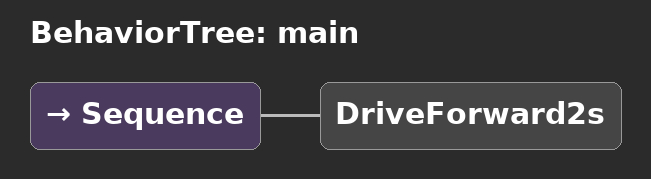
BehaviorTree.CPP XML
<?xml version="1.0" encoding="UTF-8"?>
<root BTCPP_format="4">
  <BehaviorTree ID="main">
    <Sequence>
      <DriveForward2s/>
    </Sequence>
  </BehaviorTree>

</root>
